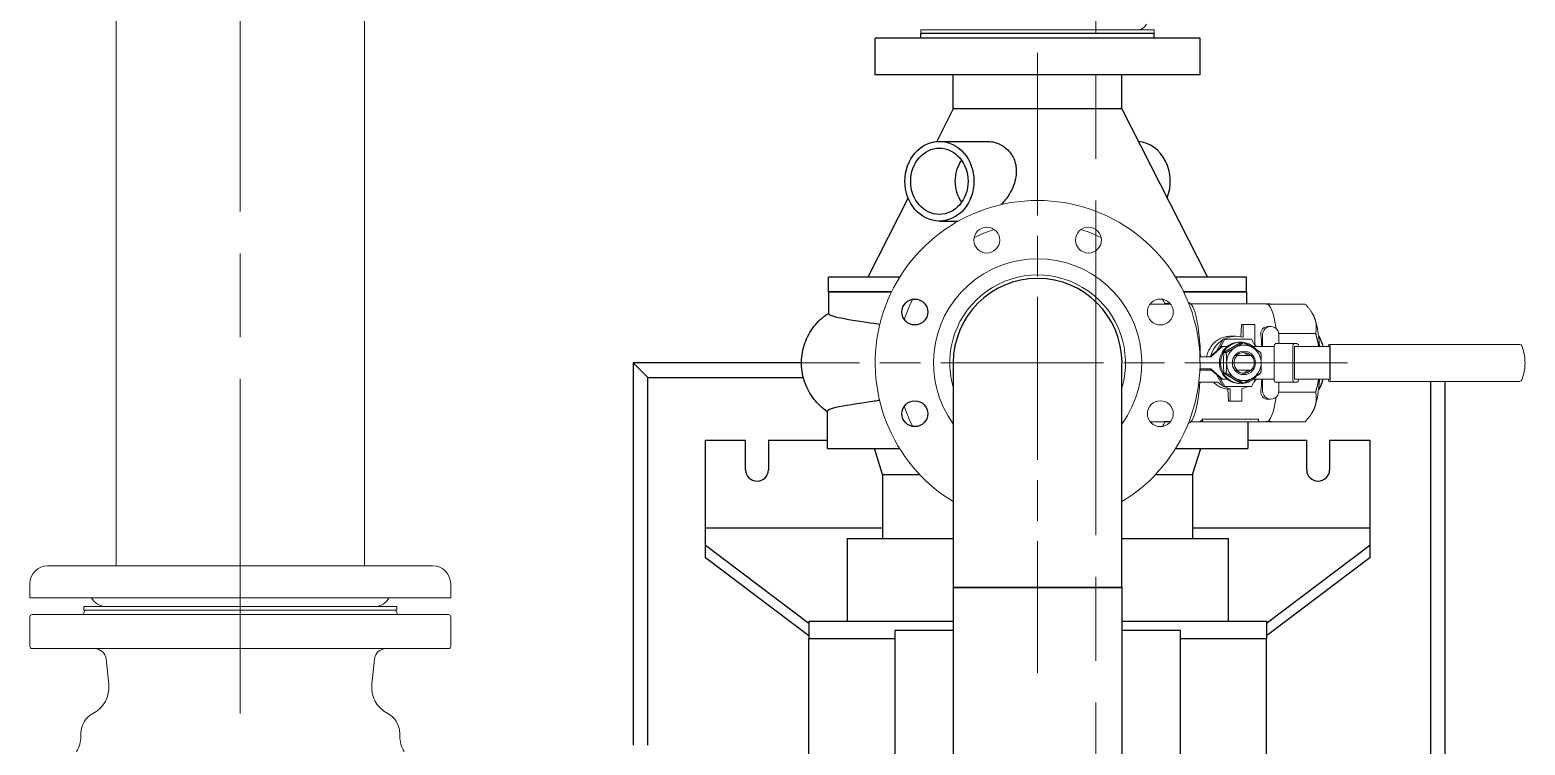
# Model space of a CAD drawing. Header units: millimetres. Extents: x 0 to 100323, y 0 to 59400.
# Drawn here: x 63666 to 66198, y 29286 to 30497 of the extents above; entities that cross this region are included whole.
import ezdxf

# ---------------------------------------------------------------- set-up
doc = ezdxf.new("R2010")
doc.units = ezdxf.units.MM
doc.header["$LTSCALE"] = 100
doc.linetypes.add('CHAIN', pattern=[0.3543, 0.2362, -0.0295, 0.0591, -0.0295])
doc.layers.add('P_Biomass (BM)', color=150, linetype='Continuous', lineweight=18, true_color=0x007fff)
doc.layers.add('P_BioMass CenterLine', color=150, linetype='CHAIN', lineweight=18, true_color=0x007fff)
doc.layers.add('Visible', color=7, linetype='Continuous', lineweight=25)

msp = doc.modelspace()

# ---------------------------------------------------------------- linework, layer by layer
at = {"layer": 'P_Biomass (BM)'}
for p, q in [((63812, 29589), (63812, 32088.2)), ((64232.7, 29589), (64232.7, 32088.2)), ((65569.9, 30496.5), (65174.9, 30496.5)), ((65174.9, 30490.3), (65174.9, 30496.5)), ((65569.9, 30490.3), (65174.9, 30490.3)), ((65569.9, 30490.3), (65569.9, 30496.5)), ((65597.5, 30032.4), (65563, 30032.4)), ((65631.6, 30032.8), (65759.5, 30032.8)), ((65761.4, 30032.4), (65825.4, 30032.4)), ((65839.5, 30013), (65839, 30013.9)), ((65708.2, 29977.8), (65699.3, 29977.8)), ((65717.6, 29997.9), (65716.7, 29976.9)), ((65720.4, 29997.9), (65717.6, 29997.9)), ((65740, 29997.9), (65720.4, 29997.9)), ((65720.4, 29976), (65720.4, 29997.9)), ((65740, 29963.9), (65740, 29997.9)), ((65753.4, 29980.3), (65753.4, 29960.3)), ((65762.2, 29994.3), (65767.1, 29994.3)), ((65780.6, 29982.6), (65843.2, 29982.6)), ((65780.8, 29965.3), (65780.8, 29980.3)), ((65664, 29942.8), (65684.2, 29960.3)), ((65665.5, 29942.8), (65685.7, 29960.3)), ((65686.7, 29972.8), (65675.2, 29952.6)), ((65689.2, 29972.8), (65680.3, 29956.9)), ((65685.7, 29960.3), (65684.2, 29960.3)), ((65685.7, 29960.3), (65693.2, 29960.3)), ((65686.7, 29972.8), (65689.2, 29972.8)), ((65734.4, 29972.8), (65689.2, 29972.8)), ((65714.4, 29967.8), (65716.5, 29967.8)), ((65717.1, 29967.4), (65721.1, 29967.4)), ((65741.5, 29960.3), (65734.4, 29972.8)), ((65737.7, 29960.3), (65770.1, 29960.3)), ((65770.1, 29960.3), (65773, 29960.3)), ((65773, 29961.5), (65773, 29904)), ((65775.1, 29965.3), (65806.5, 29965.3)), ((65804.4, 29961.5), (65804.4, 29904)), ((65811.9, 29965.3), (65806.5, 29965.3)), ((65807.2, 29905.3), (65807.2, 29960.3)), ((65807.2, 29960.3), (65850.9, 29960.3)), ((65814, 29961.5), (65814, 29960.3)), ((65862.2, 29960.3), (65850.9, 29960.3)), ((65862.2, 29960.3), (65867.1, 29960.3)), ((65865.5, 29964), (65867.1, 29964)), ((65867.1, 29964), (66188.8, 29964)), ((65867.1, 29960.3), (65867.1, 29905.3)), ((65867.9, 29960.3), (65867.9, 29905.3)), ((65647.2, 29942.8), (65647.7, 29942.8)), ((65665.5, 29942.8), (65647.7, 29942.8)), ((65687.7, 29950.1), (65691.8, 29950.1)), ((65734.2, 29945.3), (65710.2, 29945.3)), ((65677.8, 29900.3), (65645.4, 29900.3)), ((65665.9, 29920.3), (65647.1, 29920.3)), ((65647.2, 29922.8), (65647.7, 29922.8)), ((65647.7, 29922.8), (65665.5, 29922.8)), ((65684.2, 29905.3), (65664, 29922.8)), ((65685.7, 29905.3), (65665.5, 29922.8)), ((65675.2, 29913), (65686.7, 29892.8)), ((65680.3, 29908.7), (65689.2, 29892.8)), ((65685.7, 29905.3), (65684.2, 29905.3)), ((65685.7, 29905.3), (65693.2, 29905.3)), ((65687.7, 29915.5), (65691.8, 29915.5)), ((65710.2, 29920.3), (65734.2, 29920.3)), ((65714, 29899.9), (65713.8, 29897.9)), ((65734.4, 29892.8), (65741.5, 29905.3)), ((65737.7, 29905.3), (65770.1, 29905.3)), ((65753.4, 29905.3), (65753.4, 29885.3)), ((65770.1, 29905.3), (65773, 29905.3)), ((65806.5, 29900.3), (65775.1, 29900.3)), ((65780.8, 29885.3), (65780.8, 29900.3)), ((65811.9, 29900.3), (65806.5, 29900.3)), ((65807.2, 29905.3), (65850.9, 29905.3)), ((65814, 29905.3), (65814, 29904)), ((65862.2, 29905.3), (65850.9, 29905.3)), ((65862.2, 29905.3), (65867.1, 29905.3)), ((65865.5, 29901.5), (65867.1, 29901.5)), ((66188.8, 29901.5), (65867.1, 29901.5)), ((65686.7, 29892.8), (65689.2, 29892.8)), ((65689.2, 29892.8), (65734.4, 29892.8)), ((65694.7, 29888.9), (65698.4, 29888.9)), ((65694.7, 29888.9), (65695.7, 29867.7)), ((65698.4, 29867.7), (65698.4, 29888.9)), ((65713.8, 29897.9), (65711.7, 29897.9)), ((65717.1, 29898.2), (65717.1, 29897.9)), ((65717.1, 29898.2), (65721.1, 29898.2)), ((65719.2, 29897.9), (65717.1, 29897.9)), ((65718, 29867.7), (65718, 29888.9)), ((65719.2, 29898.2), (65719.2, 29897.9)), ((65780.6, 29883), (65843.2, 29883)), ((65695.7, 29867.7), (65698.4, 29867.7)), ((65718, 29867.7), (65698.4, 29867.7)), ((65762.2, 29871.3), (65767.1, 29871.3)), ((65839.5, 29852.6), (65839, 29851.7)), ((65597.5, 29833.2), (65563, 29833.2)), ((65631.6, 29832.8), (65645.2, 29832.8)), ((65651.5, 29832.8), (65645.2, 29832.8)), ((65651.5, 29837.5), (65746.3, 29837.5)), ((65651.5, 29837.5), (65651.5, 29832.8)), ((65746.3, 29832.8), (65651.5, 29832.8)), ((65746.3, 29837.5), (65746.3, 29832.8)), ((65746.3, 29832.8), (65759.5, 29832.8)), ((65761.4, 29833.2), (65825.4, 29833.2)), ((63728.6, 29589), (63696.1, 29589)), ((63728.6, 29589), (63734, 29589)), ((63914.9, 29589), (63734, 29589)), ((63914.9, 29589), (63926.3, 29589)), ((64164.2, 29589), (63926.3, 29589)), ((64164.2, 29589), (64174.9, 29589)), ((64330.4, 29589), (64174.9, 29589)), ((64330.4, 29589), (64334.2, 29589)), ((64348.6, 29589), (64334.2, 29589)), ((63666.1, 29535.2), (63666.1, 29559)), ((64378.6, 29535.2), (64378.6, 29559)), ((64378.6, 29535.2), (63666.1, 29535.2)), ((64287.4, 29520.2), (63757.4, 29520.2)), ((63757.4, 29514), (63757.4, 29520.2)), ((64287.4, 29514), (64287.4, 29520.2)), ((63666.1, 29502.7), (63666.1, 29452.7)), ((63669.9, 29506.5), (64374.9, 29506.5)), ((63759.9, 29514), (63755.5, 29506.5)), ((64287.4, 29514), (63757.4, 29514)), ((64284.9, 29514), (64289.2, 29506.5)), ((64378.6, 29502.7), (64378.6, 29452.7)), ((64374.9, 29449), (63669.9, 29449)), ((63799.6, 29388.6), (63795.2, 29431)), ((64245.1, 29388.6), (64249.5, 29431)), ((63752.4, 29305.6), (63752.4, 29300.8)), ((64292.4, 29305.6), (64292.4, 29300.8))]:
    msp.add_line(p, q, dxfattribs=at)
for centre in [(65286.3, 30140.7), (65458.5, 30140.7), (65580.2, 30018.9), (65580.2, 29846.7)]:
    msp.add_circle(centre, 21.9, dxfattribs=at)
for centre, radius, start, end in [((65541.1, 30514), 17.5, 270, 334.6231), ((65372.4, 29932.8), 275, 301.3018, 238.6982), ((65372.4, 29932.8), 237.5, 108.0494, 116.9506), ((65372.4, 29932.8), 237.5, 63.0494, 71.9506), ((65372.4, 29932.8), 176.3, 324.1583, 215.8417), ((65372.4, 29932.8), 148.8, 343.8433, 196.1567), ((65372.4, 29932.8), 237.5, 153.0494, 161.9506), ((65372.4, 29932.8), 237.5, 24.7928, 26.9506), ((66188.8, 29960.3), 3.75, 21.662, 90), ((66188.8, 29905.3), 3.75, 270, 338.338), ((65372.4, 29932.8), 237.5, 198.0494, 206.9506), ((65372.4, 29932.8), 237.5, 333.0494, 335.2072), ((63696.1, 29559), 30, 90, 180), ((64348.6, 29559), 30, 0, 90), ((63794.9, 29547.7), 27.5, 207.0357, 270), ((64249.9, 29547.7), 27.5, 270, 332.9643), ((63669.9, 29502.7), 3.75, 90, 180), ((64374.9, 29502.7), 3.75, 0, 90), ((63669.9, 29452.7), 3.75, 180, 270), ((63775.3, 29429), 20, 5.8686, 90), ((64269.4, 29429), 20, 90, 174.1314), ((64374.9, 29452.7), 3.75, 270, 0), ((63749.9, 29383.5), 50, 297.2029, 5.8686), ((64294.9, 29383.5), 50, 174.1314, 242.7971), ((63789.9, 29305.6), 37.5, 117.2029, 180), ((64254.9, 29305.6), 37.5, 0, 62.7971), ((63702.4, 29300.8), 50, 328.5761, 0), ((64342.4, 29300.8), 50, 180, 211.4239)]:
    msp.add_arc(centre, radius, start, end, dxfattribs=at)
for centre, major_axis, ratio, start_param, end_param in [((65599.8, 29932.8), (0, 102.5), 0.207079, 0.169937, 0.238733), ((65627, 29932.8), (0, 102.5), 0.207079, 4.810105, 6.255324), ((65759.5, 29932.8), (0, 100), 0.207079, 5.327408, 6.283185), ((65832.9, 29932.8), (0, 86.2), 0.207079, 5.759587, 5.907815), ((65832.9, 29932.8), (0, -86.2), 0.207079, 1.895302, 2.617994), ((65708.2, 29932.8), (0, 45), 0.978324, 6.001705, 6.759068), ((65732.1, 29932.8), (0, 100), 0.207079, 4.990979, 5.207353), ((65767.1, 29980.3), (0, 14), 0.978324, 4.712389, 7.853982), ((65708.2, 29932.8), (0, 45), 0.978324, 0.528612, 1.313342), ((65716.5, 29932.8), (0, 35), 0.978324, 5.38526, 9.346238), ((65714.4, 29932.8), (0, 35), 0.978324, 0.666946, 2.474646), ((65721.7, 29932.8), (0, -30), 0.978324, 3.665191, 4.712389), ((65714.4, 29932.8), (0, 35), 0.978324, 0, 0.666946), ((65721.7, 29932.8), (0, 20), 0.978324, 5.387521, 7.17885), ((65721.7, 29932.8), (0, 30), 0.978324, 5.759587, 6.806784), ((65721.3, 29932.8), (0, 17.5), 0.978324, 5.507992, 7.058379), ((65721.7, 29932.8), (0, 30), 0.978324, 4.712389, 5.759587), ((65708.2, 29932.8), (0, -45), 0.978324, 2.22826, 2.334583), ((65775.1, 29961.5), (0, 3.75), 0.545353, 0, 1.570796), ((65806.5, 29961.5), (0, 3.75), 0.545353, 0, 1.570796), ((65811.9, 29961.5), (0, 3.75), 0.545353, 4.712389, 6.283185), ((65865.5, 29960.3), (0, 3.75), 0.207079, 0, 1.570796), ((65867.1, 29960.3), (0, 3.75), 0.207079, 4.712389, 6.283185), ((65721.7, 29932.8), (0, -30), 0.978324, 4.712389, 5.759587), ((65721.7, 29932.8), (0, 20), 0.978324, 0.895665, 2.245928), ((65722.2, 29932.8), (0, 17.5), 0.978324, 0.775193, 2.366399), ((65716.9, 29932.8), (0, 17.5), 0.978324, 5.507992, 6.153186), ((65722.2, 29932.8), (0, -17.5), 0.978324, 0.775193, 2.366399), ((65721.7, 29932.8), (0, 30), 0.978324, 3.665191, 4.712389), ((65721.7, 29932.8), (0, -20), 0.978324, 0.895665, 2.245928), ((65627, 29932.8), (0, -102.5), 0.207079, 0.027861, 1.248155), ((65627, 29932.8), (0, -102.5), 0.207079, 1.448541, 1.47308), ((65708.2, 29932.8), (0, 45), 0.978324, 1.82825, 1.852276), ((65708.2, 29932.8), (0, 45), 0.978324, 2.377806, 2.61298), ((65714.4, 29932.8), (0, -35), 0.978324, 5.616239, 6.204645), ((65721.7, 29932.8), (0, -20), 0.978324, 5.387521, 7.17885), ((65721.7, 29932.8), (0, -30), 0.978324, 5.759587, 6.806784), ((65721.3, 29932.8), (0, -17.5), 0.978324, 5.507992, 7.058379), ((65716.9, 29932.8), (0, -17.5), 0.978324, 0.129999, 0.775193), ((65716.5, 29932.8), (0, -35), 0.978324, 0.07854, 0.897925), ((65708.2, 29932.8), (0, -45), 0.978324, 0.764031, 0.913333), ((65732.1, 29932.8), (0, 100), 0.207079, 4.217425, 4.433799), ((65775.1, 29904), (0, -3.75), 0.545353, 4.712389, 6.283185), ((65806.5, 29904), (0, -3.75), 0.545353, 4.712389, 6.283185), ((65811.9, 29904), (0, -3.75), 0.545353, 0, 1.570796), ((65832.9, 29932.8), (0, -86.2), 0.207079, 0.523599, 1.24629), ((65865.5, 29905.3), (0, -3.75), 0.207079, 4.712389, 6.283185), ((65867.1, 29905.3), (0, -3.75), 0.207079, 0, 1.570796), ((65708.2, 29932.8), (0, -45), 0.978324, 5.807303, 6.059092), ((65708.2, 29932.8), (0, -45), 0.978324, 0.224093, 0.475882), ((65767.1, 29885.3), (0, -14), 0.978324, 4.712389, 7.853982), ((65759.5, 29932.8), (0, -100), 0.207079, 0, 0.955777), ((65832.9, 29932.8), (0, -86.2), 0.207079, 0.375371, 0.523599), ((65599.8, 29932.8), (0, -102.5), 0.207079, 6.044452, 6.113249), ((65645.2, 29932.8), (0, -100), 0.207079, 0, 0.309096)]:
    msp.add_ellipse(centre, major_axis=major_axis, ratio=ratio, start_param=start_param, end_param=end_param, dxfattribs=at)
for points, weights in [([(65825.4, 30032.4), (65837.7, 30019), (65841.8, 30007.5)], [1.65050105335, 1.77816775413, 1.77816775413]), ([(65841.8, 30007.5), (65846, 29995.9), (65843.2, 29982.6)], [1.77816775413, 1.77816775413, 1.65050105335]), ([(65843.2, 29982.6), (65846.5, 29970.9), (65848.4, 29960.3)], [1.65050105335, 1.70404872093, 1.73513671276]), ([(65687.7, 29950.1), (65695, 29954.8), (65701.8, 29958.8)], [1.66506350946, 1.79385662014, 1.79385662014]), ([(65691.8, 29950.1), (65700.2, 29954.8), (65707, 29958.8)], [1.66506350946, 1.79385662014, 1.79385662014]), ([(65701.8, 29958.8), (65708.6, 29962.8), (65717.1, 29967.4)], [1.79385662014, 1.79385662014, 1.66506350946]), ([(65707, 29958.8), (65713.8, 29962.8), (65721.1, 29967.4)], [1.79385662014, 1.79385662014, 1.66506350946]), ([(65721.1, 29967.4), (65729.5, 29962.8), (65736.4, 29958.8)], [1.66506350946, 1.79385662014, 1.79385662014]), ([(65736.4, 29958.8), (65743.2, 29954.8), (65750.5, 29950.1)], [1.79385662014, 1.79385662014, 1.66506350946]), ([(65687.2, 29932.8), (65687.2, 29940.8), (65687.7, 29950.1)], [1.79385662014, 1.79385662014, 1.66506350946]), ([(65687.7, 29915.5), (65687.2, 29924.8), (65687.2, 29932.8)], [1.66506350946, 1.79385662014, 1.79385662014]), ([(65692.3, 29932.8), (65692.3, 29940.8), (65691.8, 29950.1)], [1.79385662014, 1.79385662014, 1.66506350946]), ([(65691.8, 29915.5), (65692.3, 29924.8), (65692.3, 29932.8)], [1.66506350946, 1.79385662014, 1.79385662014]), ([(65706.4, 29945.3), (65708.4, 29945.3), (65710.2, 29945.3)], [1.14874156311, 1.12552357002, 1.09389498572]), ([(65734.2, 29945.3), (65735.5, 29945.3), (65737, 29945.3)], [1.09389498572, 1.12552357002, 1.14874156311]), ([(65751, 29932.8), (65751, 29940.8), (65750.5, 29950.1)], [1.79385662014, 1.79385662014, 1.66506350946]), ([(65750.5, 29915.5), (65751, 29924.8), (65751, 29932.8)], [1.66506350946, 1.79385662014, 1.79385662014]), ([(65701.8, 29906.8), (65695, 29910.8), (65687.7, 29915.5)], [1.79385662014, 1.79385662014, 1.66506350946]), ([(65707, 29906.8), (65700.2, 29910.8), (65691.8, 29915.5)], [1.79385662014, 1.79385662014, 1.66506350946]), ([(65717.1, 29898.2), (65708.6, 29902.8), (65701.8, 29906.8)], [1.66506350946, 1.79385662014, 1.79385662014]), ([(65710.2, 29920.3), (65708.4, 29920.3), (65706.4, 29920.3)], [1.09389498572, 1.12552357002, 1.14874156311]), ([(65721.1, 29898.2), (65713.8, 29902.8), (65707, 29906.8)], [1.66506350946, 1.79385662014, 1.79385662014]), ([(65736.4, 29906.8), (65729.5, 29902.8), (65721.1, 29898.2)], [1.79385662014, 1.79385662014, 1.66506350946]), ([(65737, 29920.3), (65735.5, 29920.3), (65734.2, 29920.3)], [1.14874156311, 1.12552357002, 1.09389498572]), ([(65750.5, 29915.5), (65743.2, 29910.8), (65736.4, 29906.8)], [1.66506350946, 1.79385662014, 1.79385662014]), ([(65848.4, 29905.3), (65846.5, 29894.7), (65843.2, 29883)], [1.73513671276, 1.70404872093, 1.65050105335]), ([(65843.2, 29883), (65846, 29869.7), (65841.8, 29858.1)], [1.65050105335, 1.77816775413, 1.77816775413]), ([(65841.8, 29858.1), (65837.7, 29846.5), (65825.4, 29833.2)], [1.77816775413, 1.77816775413, 1.65050105335])]:
    msp.add_rational_spline(points, weights, degree=2, dxfattribs=at)
for points, knots in [([(65658.5, 29942.8), (65659, 29945.3), (65659.7, 29947.8), (65661.6, 29952.9), (65662.9, 29955.5), (65665.8, 29960.4), (65667.5, 29962.6), (65671.1, 29966.6), (65673.1, 29968.5), (65677.6, 29971.7), (65680.1, 29973.2), (65685.3, 29975.5), (65688, 29976.4), (65693.6, 29977.5), (65696.5, 29977.8), (65699.3, 29977.8)], [-2.362384, -2.362384, -2.362384, -2.362384, -2.067447, -2.067447, -1.723262, -1.723262, -1.379078, -1.379078, -1.034308, -1.034308, -0.689539, -0.689539, -0.344769, -0.344769, 0, 0, 0, 0]), ([(65750.4, 29980.3), (65750.2, 29982.1), (65750.3, 29984.1), (65751.3, 29987.6), (65752.2, 29989.2), (65754.4, 29991.6), (65755.7, 29992.6), (65758.7, 29993.9), (65760.4, 29994.3), (65762.2, 29994.3)], [-2.73692, -2.73692, -2.73692, -2.73692, -2.4860529, -2.4860529, -2.2351859, -2.2351859, -2.0235457, -2.0235457, -1.8119056, -1.8119056, -1.8119056, -1.8119056]), ([(66192.2, 29961.7), (66193.7, 29958), (66194.9, 29954.2), (66196.6, 29946.6), (66197.2, 29942.6), (66197.8, 29934.8), (66197.8, 29930.8), (66197.2, 29922.9), (66196.6, 29919), (66194.9, 29911.3), (66193.7, 29907.6), (66192.2, 29903.9)], [5.8975334, 5.8975334, 5.8975334, 5.8975334, 6.0517941, 6.0517941, 6.2060549, 6.2060549, 6.3603157, 6.3603157, 6.5145765, 6.5145765, 6.6688372, 6.6688372, 6.6688372, 6.6688372]), ([(65694.7, 29888), (65693.4, 29888.2), (65692.1, 29888.4), (65688, 29889.2), (65685.3, 29890.1), (65680.1, 29892.4), (65677.6, 29893.9), (65673.4, 29897), (65671.6, 29898.6), (65669.9, 29900.3)], [-5.327228, -5.327228, -5.327228, -5.327228, -5.166863, -5.166863, -4.822094, -4.822094, -4.477324, -4.477324, -4.172378, -4.172378, -4.172378, -4.172378]), ([(65750.4, 29885.3), (65750.2, 29883.5), (65750.3, 29881.5), (65751.3, 29878), (65752.2, 29876.4), (65754.4, 29874), (65755.7, 29873), (65758.7, 29871.6), (65760.4, 29871.3), (65762.2, 29871.3)], [-0.9250144, -0.9250144, -0.9250144, -0.9250144, -0.6741474, -0.6741474, -0.4232803, -0.4232803, -0.2116401, -0.2116401, 0, 0, 0, 0]), ([(63734, 29589), (63733.5, 29589), (63733, 29589), (63731.2, 29589), (63730.2, 29589), (63729.1, 29589), (63728.8, 29589), (63728.6, 29589)], [-2.1952792, -2.1952792, -2.1952792, -2.1952792, -2.0993492, -2.0993492, -1.8229843, -1.8229843, -1.7097702, -1.7097702, -1.7097702, -1.7097702]), ([(63926.3, 29589), (63925.6, 29589), (63924.8, 29589), (63921.7, 29589), (63919.5, 29589), (63916.6, 29589), (63915.7, 29589), (63914.9, 29589)], [-2.1952792, -2.1952792, -2.1952792, -2.1952792, -2.0993492, -2.0993492, -1.8229843, -1.8229843, -1.7097702, -1.7097702, -1.7097702, -1.7097702]), ([(64174.9, 29589), (64174.3, 29589), (64173.7, 29589), (64171.1, 29589), (64169.1, 29589), (64166, 29589), (64165.1, 29589), (64164.2, 29589)], [-2.1952792, -2.1952792, -2.1952792, -2.1952792, -2.0993492, -2.0993492, -1.8229843, -1.8229843, -1.7097702, -1.7097702, -1.7097702, -1.7097702]), ([(64334.2, 29589), (64334.1, 29589), (64334, 29589), (64333.4, 29589), (64332.7, 29589), (64331.3, 29589), (64330.9, 29589), (64330.4, 29589)], [-2.1952792, -2.1952792, -2.1952792, -2.1952792, -2.0993492, -2.0993492, -1.8229843, -1.8229843, -1.7097702, -1.7097702, -1.7097702, -1.7097702])]:
    msp.add_open_spline(points, degree=3, knots=knots, dxfattribs=at)
msp.add_open_spline([(65659, 29920.3), (65658.8, 29921.1), (65658.6, 29922), (65658.5, 29922.8)], degree=3, dxfattribs=at)
at = {"layer": 'P_BioMass CenterLine', "ltscale": 23.990969}
for p, q in [((64022.4, 29339), (64022.4, 32338.2)), ((65471.1, 31907.7), (65471.1, 28087.3))]:
    msp.add_line(p, q, dxfattribs=at)
at = {"layer": 'P_BioMass CenterLine', "ltscale": 11.667578}
for p, q in [((65372.4, 30457.8), (65372.4, 29407.8)), ((65897.4, 29932.8), (64847.4, 29932.8))]:
    msp.add_line(p, q, dxfattribs=at)
at = {"layer": 'Visible'}
for p, q in [((65647.4, 30482.8), (65097.4, 30482.8)), ((65097.4, 30420.3), (65097.4, 30482.8)), ((65569.9, 30490.3), (65174.9, 30490.3)), ((65174.9, 30482.8), (65174.9, 30490.3)), ((65569.9, 30482.8), (65569.9, 30490.3)), ((65647.4, 30420.3), (65647.4, 30482.8)), ((65647.4, 30420.3), (65097.4, 30420.3)), ((65229.5, 30362.8), (65229.5, 30420.3)), ((65515.2, 30362.8), (65515.2, 30420.3)), ((65229.5, 30362.8), (65201.5, 30307.6)), ((65515.2, 30362.8), (65229.5, 30362.8)), ((65515.2, 30362.8), (65659.9, 30077.8)), ((65206.1, 30307.8), (65287, 30307.8)), ((65153, 30212.1), (65084.9, 30077.8)), ((65206.1, 30172.8), (65238.1, 30172.8)), ((65138.7, 30077.8), (65018.6, 30077.8)), ((65018.6, 30052.8), (65018.6, 30077.8)), ((65726.1, 30077.8), (65606, 30077.8)), ((65726.1, 30052.8), (65726.1, 30077.8)), ((65018.6, 30052.8), (65124.9, 30052.8)), ((65018.6, 30052.8), (65018.6, 30032.8)), ((65124.9, 30052.8), (65018.6, 30052.8)), ((65619.8, 30052.8), (65726.1, 30052.8)), ((65726.1, 30052.8), (65619.8, 30052.8)), ((65726.1, 30052.8), (65726.1, 30032.8)), ((65018.6, 30032.8), (65018.4, 30016.2)), ((65595.2, 30032.8), (65587.8, 30032.8)), ((65759.6, 30032.8), (65759.5, 30032.8)), ((64712.4, 29907.8), (64687.4, 29932.8)), ((64687.4, 29932.8), (64687.4, 29285.6)), ((64972.6, 29932.8), (64687.4, 29932.8)), ((65229.5, 29932.8), (65229.5, 29552.8)), ((65515.2, 29552.8), (65515.2, 29932.8)), ((64712.4, 29285.6), (64712.4, 29907.8)), ((64712.4, 29907.8), (64975.8, 29907.8)), ((66037.4, 29901.5), (66037.4, 28207.8)), ((66062.4, 28182.8), (66062.4, 29901.5)), ((65016.3, 29850.8), (65016.1, 29832.8)), ((65016.1, 29832.8), (65016.1, 29787.8)), ((65595.1, 29832.8), (65587.8, 29832.8)), ((65728.6, 29832.8), (65728.6, 29787.8)), ((65759.6, 29832.8), (65759.5, 29832.8)), ((64809.9, 29801.8), (64878, 29801.8)), ((64809.9, 29653.3), (64809.9, 29801.8)), ((64878, 29751.8), (64878, 29801.8)), ((64916.7, 29801.8), (64916.7, 29751.8)), ((64916.7, 29801.8), (65016.1, 29801.8)), ((65728.6, 29801.8), (65828, 29801.8)), ((65828, 29751.8), (65828, 29801.8)), ((65866.7, 29801.8), (65866.7, 29751.8)), ((65866.7, 29801.8), (65934.9, 29801.8)), ((65934.9, 29801.8), (65934.9, 29653.3)), ((65016.1, 29787.8), (65138.7, 29787.8)), ((65109.9, 29744), (65096.2, 29787.8)), ((65606, 29787.8), (65728.6, 29787.8)), ((65634.9, 29744), (65648.5, 29787.8)), ((65109.9, 29744), (65172.4, 29744)), ((65109.9, 29744), (65109.9, 29635.3)), ((65572.4, 29744), (65634.9, 29744)), ((65634.9, 29744), (65634.9, 29635.3)), ((64809.9, 29653.3), (65109.9, 29653.3)), ((64809.9, 29624.2), (64809.9, 29653.3)), ((65634.9, 29653.3), (65934.9, 29653.3)), ((65934.9, 29653.3), (65934.9, 29624.2)), ((64809.9, 29624.2), (64984.9, 29491.8)), ((64809.9, 29602.9), (64809.9, 29624.2)), ((65049.9, 29635.3), (65229.5, 29635.3)), ((65049.9, 29635.3), (65049.9, 29495.3)), ((65515.2, 29635.3), (65694.9, 29635.3)), ((65694.9, 29635.3), (65694.9, 29495.3)), ((65759.9, 29491.8), (65934.9, 29624.2)), ((65934.9, 29624.2), (65934.9, 29602.9)), ((64984.9, 29470.5), (64809.9, 29602.9)), ((65934.9, 29602.9), (65759.9, 29470.5)), ((65229.5, 29552.8), (65515.2, 29552.8)), ((65229.5, 29552.2), (65515.2, 29552.2)), ((65229.5, 29552.2), (65229.5, 28555.3)), ((65515.2, 29552.2), (65515.2, 29120.9)), ((64984.9, 29495.3), (65229.5, 29495.3)), ((64984.9, 29495.3), (64984.9, 29465.3)), ((65515.2, 29495.3), (65759.9, 29495.3)), ((65759.9, 29495.3), (65759.9, 29465.3)), ((65229.5, 29479.7), (65130.5, 29479.7)), ((65130.5, 29479.7), (65130.5, 29063.4)), ((65614.2, 29479.7), (65515.2, 29479.7)), ((65614.2, 29121.5), (65614.2, 29479.7)), ((65054.5, 29465.3), (64984.9, 29465.3)), ((64984.9, 28372.8), (64984.9, 29465.3)), ((65095.3, 29465.3), (65054.5, 29465.3)), ((65130.5, 29465.3), (65095.3, 29465.3)), ((65649.4, 29465.3), (65614.2, 29465.3)), ((65690.2, 29465.3), (65649.4, 29465.3)), ((65759.9, 29465.3), (65690.2, 29465.3)), ((65759.9, 29139.2), (65759.9, 29465.3))]:
    msp.add_line(p, q, dxfattribs=at)
for centre in [(65164.5, 30018.9), (65164.5, 29846.7)]:
    msp.add_circle(centre, 21.9, dxfattribs=at)
for centre, radius, start, end in [((65372.4, 29932.8), 142.9, 0, 180), ((64897.4, 29751.8), 19.4, 180, 0), ((65847.4, 29751.8), 19.4, 180, 0)]:
    msp.add_arc(centre, radius, start, end, dxfattribs=at)
for major_axis in [(0, -67.5), (0, -56.1)]:
    msp.add_ellipse((65206.1, 30240.3), major_axis=major_axis, ratio=0.866025, dxfattribs=at)
for centre, major_axis, start_param, end_param in [((65538.6, 30240.3), (0, 67.5), 4.281172, 6.20367), ((65281.1, 30240.3), (0, -56.1), 4.0243, 5.400478)]:
    msp.add_ellipse(centre, major_axis=major_axis, ratio=0.866025, start_param=start_param, end_param=end_param, dxfattribs=at)
for points, knots in [([(65287, 30307.8), (65290.2, 30307.8), (65293.6, 30307.5), (65300.3, 30306.1), (65303.6, 30305.1), (65309.9, 30302.3), (65312.9, 30300.6), (65318.5, 30296.6), (65321, 30294.4), (65325.5, 30289.5), (65327.7, 30286.6), (65331.3, 30280.3), (65332.8, 30276.9), (65335, 30269.9), (65335.7, 30266.2), (65336.4, 30258.8), (65336.4, 30255.1), (65335.6, 30246.8), (65334.6, 30241.8), (65331.4, 30231.9), (65329.3, 30227), (65324.1, 30217.5), (65321, 30212.9), (65315.3, 30205.9), (65313, 30203.3), (65310.6, 30200.8)], [3.714235, 3.714235, 3.714235, 3.714235, 4.165586, 4.165586, 4.616938, 4.616938, 5.068289, 5.068289, 5.519641, 5.519641, 5.996848, 5.996848, 6.474055, 6.474055, 6.951262, 6.951262, 7.42847, 7.42847, 8.076235, 8.076235, 8.724001, 8.724001, 9.371766, 9.371766, 9.787639, 9.787639, 9.787639, 9.787639]), ([(65016.3, 29850.1), (65007.8, 29855.9), (65000, 29863.2), (64987.2, 29879.7), (64982, 29889.3), (64974.9, 29909.3), (64972.9, 29920), (64972.4, 29941.3), (64973.9, 29952.1), (64980.2, 29972.4), (64985, 29982.2), (64997.4, 29999.6), (65005, 30007.3), (65015.2, 30014.7), (65016.8, 30015.8), (65018.4, 30016.9)], [0.051805, 0.051805, 0.051805, 0.051805, 1.293682, 1.293682, 2.565842, 2.565842, 3.84176, 3.84176, 5.119135, 5.119135, 6.396595, 6.396595, 7.672723, 7.672723, 7.905461, 7.905461, 7.905461, 7.905461]), ([(65018.4, 30016.2), (65018.4, 30014), (65025.6, 30011.6), (65054.5, 30005.8), (65076.8, 30002.5), (65105.3, 29998.5)], [28.044424, 28.044424, 28.044424, 28.044424, 33.013939, 33.013939, 38.252493, 38.252493, 38.252493, 38.252493]), ([(65855.6, 29905.3), (65854.8, 29902.5), (65853.8, 29899.7), (65851.4, 29893.4), (65849.8, 29889.8), (65848, 29886.3)], [7.3637505, 7.3637505, 7.3637505, 7.3637505, 7.711944, 7.711944, 8.1810808, 8.1810808, 8.1810808, 8.1810808]), ([(65104.8, 29869.1), (65102, 29868.7), (65099.2, 29868.3), (65066.6, 29863.6), (65044.4, 29860.1), (65021.3, 29854.7), (65016.4, 29852.7), (65016.3, 29850.8)], [6.614098, 6.614098, 6.614098, 6.614098, 6.829986, 6.829986, 9.163706, 9.163706, 10.853966, 10.853966, 10.853966, 10.853966])]:
    msp.add_open_spline(points, degree=3, knots=knots, dxfattribs=at)
for points in [[(65759.6, 30032.8), (65762.6, 30032.8), (65765.6, 30032.7), (65768.6, 30032.4)], [(65848, 29979.3), (65851.1, 29973.2), (65853.7, 29966.8), (65855.6, 29960.3)], [(65768.6, 29833.2), (65765.6, 29832.9), (65762.6, 29832.8), (65759.6, 29832.8)]]:
    msp.add_open_spline(points, degree=3, dxfattribs=at)

doc.saveas('drawing.dxf')
